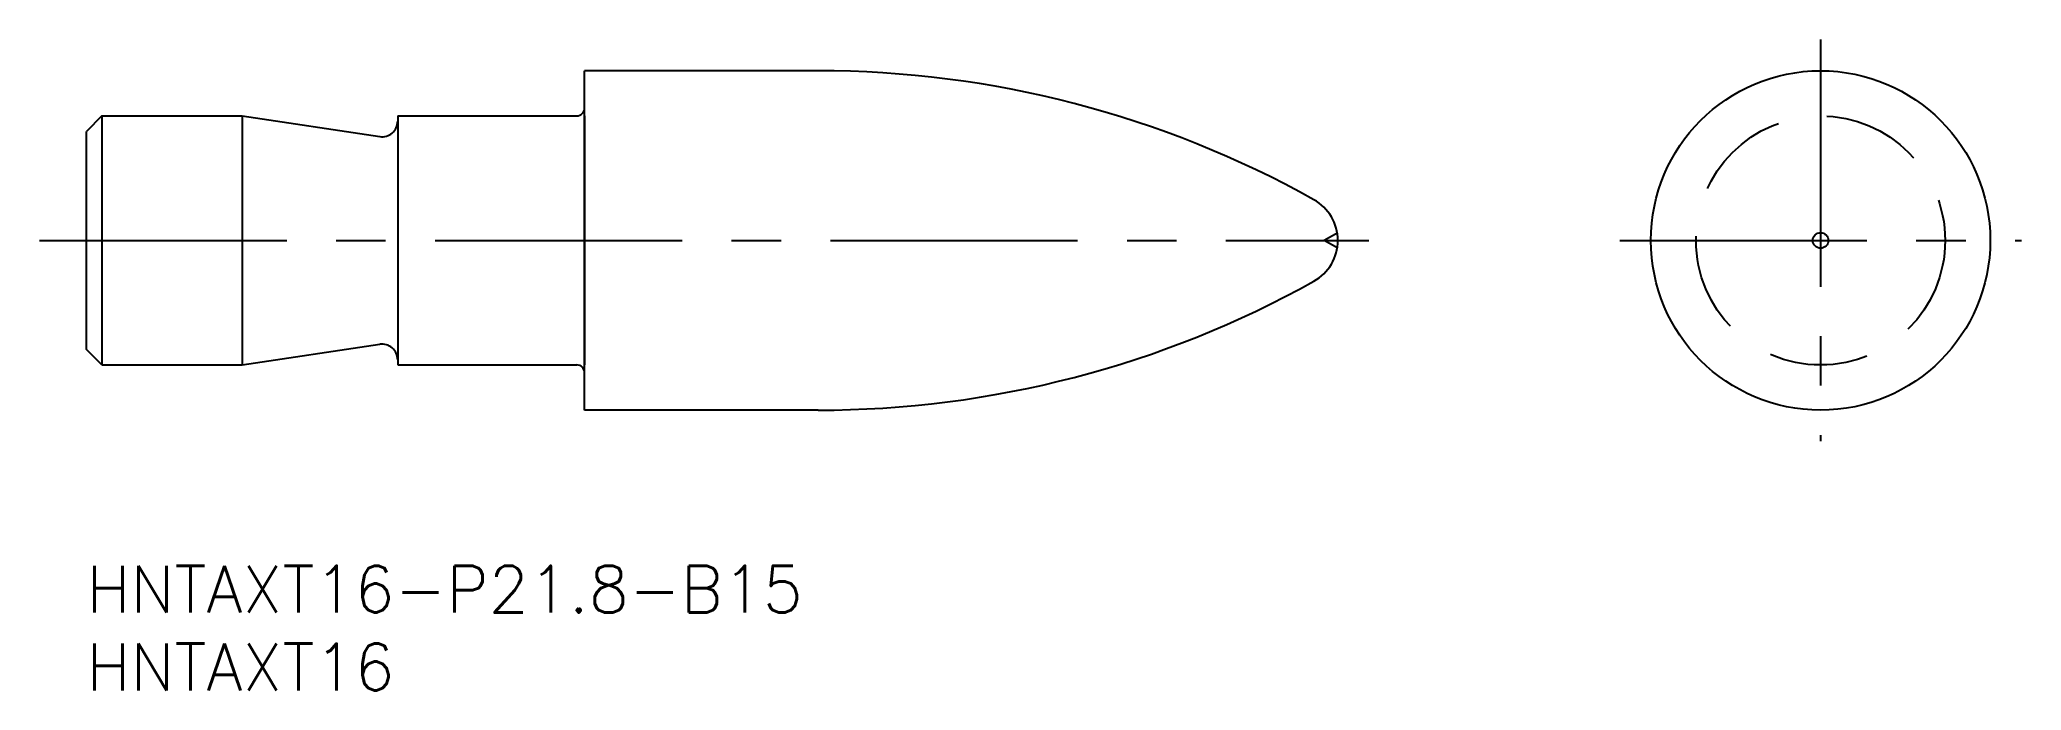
# Model space of a CAD drawing. Extents: x -3 to 124, y -8 to 34.
import ezdxf

# ---------------------------------------------------------------- set-up
doc = ezdxf.new("R2010")
doc.units = 0
doc.header["$LTSCALE"] = 0.5
doc.linetypes.add('CENTER', pattern=[50.8, 31.75, -6.35, 6.35, -6.35])
doc.linetypes.add('DASHED', pattern=[19.05, 12.7, -6.35])
for name, color, linetype in [('MSM_CENTER', 1, 'CENTER'), ('MSM_CONTINUOUS', 7, 'CONTINUOUS'), ('MSM_DASHED', 4, 'DASHED'), ('MSM_PART_NUMBER', 7, 'CONTINUOUS')]:
    doc.layers.add(name, color=color, linetype=linetype)
doc.styles.get("Standard").update_dxf_attribs({"font": 'txt.shx', "height": 3, "bigfont": 'bigfont.shx'})

# ---------------------------------------------------------------- blocks, each defined once
blk = doc.blocks.new('*U2')
at = {"layer": 'MSM_PART_NUMBER'}
blk.add_text('HNTAXT16-P21.8-B15', height=3, dxfattribs=at).set_placement((0, -3))
blk = doc.blocks.new('*U3')
at = {"layer": 'MSM_PART_NUMBER'}
blk.add_text('HNTAXT16', height=3, dxfattribs=at).set_placement((0, -8))

msp = doc.modelspace()

# ---------------------------------------------------------------- linework, layer by layer
at = {"layer": 'MSM_CENTER'}
for p, q in [((111.4, 33.8), (111.4, 8)), ((-3, 20.9), (82.39, 20.9)), ((98.5, 20.9), (124.3, 20.9))]:
    msp.add_line(p, q, dxfattribs=at)
at = {"layer": 'MSM_CONTINUOUS'}
for p, q in [((32, 10), (32, 31.8)), ((47, 31.8), (32, 31.8)), ((1, 28.9), (0, 27.9)), ((1, 28.9), (1, 12.9)), ((1, 28.9), (10, 28.9)), ((10, 28.9), (10, 12.9)), ((10, 28.9), (18.85, 27.57)), ((20, 28.9), (20, 12.9)), ((20, 28.9), (31.5, 28.9)), ((32, 28.9), (32, 12.9)), ((0, 13.9), (0, 27.9)), ((10, 12.9), (18.85, 14.23)), ((1, 12.9), (0, 13.9)), ((1, 12.9), (10, 12.9)), ((20, 12.9), (31.5, 12.9)), ((47, 10), (32, 10))]:
    msp.add_line(p, q, dxfattribs=at)
for radius in [10.9, 0.5]:
    msp.add_circle((111.4, 20.9), radius, dxfattribs=at)
for centre, radius, start, end in [((47, -33.6), 65.4, 60.8559, 90), ((31.5, 29.4), 0.5, 270, 0), ((19, 28.56), 1, 261.4692, 0), ((77.39, 20.9), 3, 299.1441, 60.8559), ((47, 75.4), 65.4, 270, 299.1441), ((19, 13.24), 1, 0, 98.5308), ((31.5, 12.4), 0.5, 0, 90)]:
    msp.add_arc(centre, radius, start, end, dxfattribs=at)
at = {"layer": 'MSM_DASHED'}
for p in [(80.39, 21.4), (80.39, 20.4)]:
    msp.add_line(p, (79.52, 20.9), dxfattribs=at)
msp.add_circle((111.4, 20.9), 8, dxfattribs=at)

# ---------------------------------------------------------------- block references
at = {"layer": 'MSM_CONTINUOUS'}
for name in ['*U2', '*U3']:
    msp.add_blockref(name, (0, 0), dxfattribs=at)

doc.saveas('drawing.dxf')
